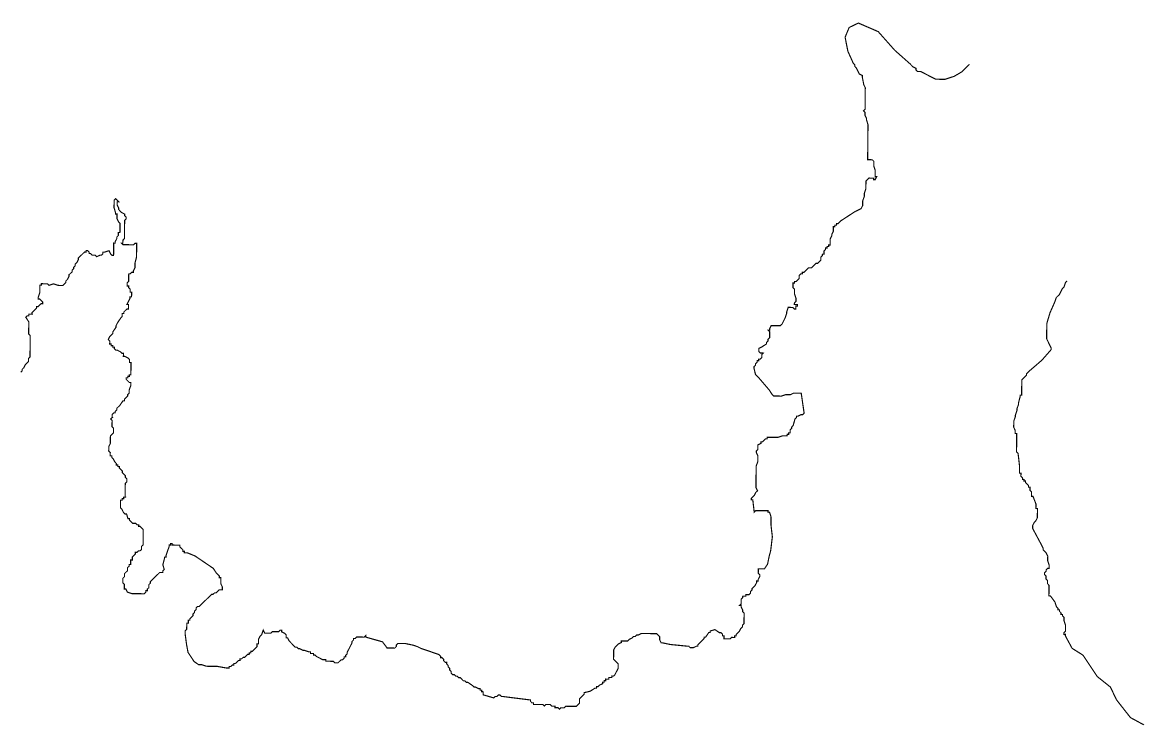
# Model space of a CAD drawing. Header units: metres. Extents: x 290190 to 339802, y 1811045 to 1991312.
# Drawn here: x 298698 to 301636, y 1989478 to 1991312 of the extents above; entities that cross this region are included whole.
import ezdxf

# ---------------------------------------------------------------- set-up
doc = ezdxf.new("R2010")
doc.units = ezdxf.units.M
doc.header["$MEASUREMENT"] = 0
doc.layers.add('HAZARDS LINE', color=1, linetype='Continuous')

msp = doc.modelspace()

# ---------------------------------------------------------------- linework, layer by layer
at = {"layer": 'HAZARDS LINE'}
msp.add_lwpolyline([(298693, 1990395.6, 3.01, 3.01, 0), (298697.1, 1990399.5, 3.01, 3.01, 0), (298697.1, 1990403.5, 3.01, 3.01, 0), (298701.2, 1990407.5, 3.01, 3.01, 0), (298705.3, 1990415.5, 3.01, 3.01, 0), (298713.3, 1990423.4, 3.01, 3.01, 0), (298713.4, 1990431.5, 3.01, 3.01, 0), (298717.5, 1990435.4, 3.01, 3.01, 0), (298718, 1990491.5, 3.01, 3.01, 0), (298714, 1990495.6, 3.01, 3.01, 0), (298714.3, 1990527.7, 3.01, 3.01, 0), (298706.4, 1990539.8, 3.01, 3.01, 0), (298710.4, 1990543.7, 3.01, 3.01, 0), (298714.4, 1990543.7, 3.01, 3.01, 0), (298714.5, 1990547.7, 3.01, 3.01, 0), (298722.5, 1990547.6, 3.01, 3.01, 0), (298722.5, 1990551.6, 3.01, 3.01, 0), (298726.6, 1990555.6, 3.01, 3.01, 0), (298734.7, 1990563.5, 3.01, 3.01, 0), (298734.7, 1990567.6, 3.01, 3.01, 0), (298738.7, 1990567.5, 3.01, 3.01, 0), (298746.8, 1990575.5, 3.01, 3.01, 0), (298750.8, 1990575.4, 3.01, 3.01, 0), (298750.8, 1990579.4, 3.01, 3.01, 0), (298742.9, 1990587.5, 3.01, 3.01, 0), (298738.9, 1990587.6, 3.01, 3.01, 0), (298738.9, 1990591.6, 3.01, 3.01, 0), (298743, 1990603.6, 3.01, 3.01, 0), (298743.2, 1990623.6, 3.01, 3.01, 0), (298747.2, 1990623.6, 3.01, 3.01, 0), (298747.3, 1990627.6, 3.01, 3.01, 0), (298763.3, 1990627.4, 3.01, 3.01, 0), (298767.3, 1990623.4, 3.01, 3.01, 0), (298779.3, 1990627.3, 3.01, 3.01, 0), (298791.3, 1990623.2, 3.01, 3.01, 0), (298803.4, 1990623.1, 3.01, 3.01, 0), (298807.4, 1990627, 3.01, 3.01, 0), (298811.4, 1990631, 3.01, 3.01, 0), (298811.5, 1990635, 3.01, 3.01, 0), (298815.5, 1990639, 3.01, 3.01, 0), (298819.6, 1990647, 3.01, 3.01, 0), (298819.6, 1990651, 3.01, 3.01, 0), (298827.7, 1990658.9, 3.01, 3.01, 0), (298827.8, 1990662.9, 3.01, 3.01, 0), (298831.8, 1990666.9, 3.01, 3.01, 0), (298831.8, 1990670.9, 3.01, 3.01, 0), (298835.9, 1990674.9, 3.01, 3.01, 0), (298835.9, 1990678.9, 3.01, 3.01, 0), (298840, 1990682.8, 3.01, 3.01, 0), (298844.1, 1990690.8, 3.01, 3.01, 0), (298844.1, 1990694.8, 3.01, 3.01, 0), (298848.1, 1990698.8, 3.01, 3.01, 0), (298852.2, 1990702.8, 3.01, 3.01, 0), (298856.2, 1990706.8, 3.01, 3.01, 0), (298860.3, 1990710.7, 3.01, 3.01, 0), (298864.3, 1990710.7, 3.01, 3.01, 0), (298864.3, 1990714.7, 3.01, 3.01, 0), (298868.3, 1990714.7, 3.01, 3.01, 0), (298872.3, 1990710.6, 3.01, 3.01, 0), (298872.3, 1990706.6, 3.01, 3.01, 0), (298876.3, 1990706.6, 3.01, 3.01, 0), (298880.2, 1990702.5, 3.01, 3.01, 0), (298888.3, 1990702.5, 3.01, 3.01, 0), (298892.2, 1990698.4, 3.01, 3.01, 0), (298900.3, 1990702.3, 3.01, 3.01, 0), (298904.3, 1990702.3, 3.01, 3.01, 0), (298908.3, 1990706.3, 3.01, 3.01, 0), (298908.4, 1990710.3, 3.01, 3.01, 0), (298912.4, 1990710.2, 3.01, 3.01, 0), (298924.4, 1990714.1, 3.01, 3.01, 0), (298928.4, 1990706.1, 3.01, 3.01, 0), (298932.3, 1990702, 3.01, 3.01, 0), (298936.3, 1990702, 3.01, 3.01, 0), (298936.6, 1990734.1, 3.01, 3.01, 0), (298940.6, 1990734, 3.01, 3.01, 0), (298940.7, 1990738.1, 3.01, 3.01, 0), (298944.8, 1990746, 3.01, 3.01, 0), (298944.8, 1990750, 3.01, 3.01, 0), (298948.8, 1990754, 3.01, 3.01, 0), (298948.9, 1990762, 3.01, 3.01, 0), (298952.9, 1990762, 3.01, 3.01, 0), (298953.1, 1990786, 3.01, 3.01, 0), (298949.2, 1990790.1, 3.01, 3.01, 0), (298945.2, 1990798.1, 3.01, 3.01, 0), (298945.4, 1990810.2, 3.01, 3.01, 0), (298941.3, 1990810.2, 3.01, 3.01, 0), (298941.4, 1990814.2, 3.01, 3.01, 0), (298937.5, 1990826.3, 3.01, 3.01, 0), (298937.7, 1990846.3, 3.01, 3.01, 0), (298941.7, 1990850.3, 3.01, 3.01, 0), (298949.7, 1990842.2, 3.01, 3.01, 0), (298945.6, 1990842.2, 3.01, 3.01, 0), (298945.6, 1990834.2, 3.01, 3.01, 0), (298949.5, 1990826.2, 3.01, 3.01, 0), (298949.5, 1990822.2, 3.01, 3.01, 0), (298953.4, 1990818.1, 3.01, 3.01, 0), (298957.4, 1990814.1, 3.01, 3.01, 0), (298965.4, 1990810, 3.01, 3.01, 0), (298965.4, 1990806, 3.01, 3.01, 0), (298969.3, 1990801.9, 3.01, 3.01, 0), (298969.3, 1990797.9, 3.01, 3.01, 0), (298965.2, 1990794, 3.01, 3.01, 0), (298964.8, 1990745.8, 3.01, 3.01, 0), (298960.8, 1990741.9, 3.01, 3.01, 0), (298960.7, 1990733.9, 3.01, 3.01, 0), (298956.7, 1990733.9, 3.01, 3.01, 0), (298960.6, 1990729.9, 3.01, 3.01, 0), (298988.7, 1990729.6, 3.01, 3.01, 0), (298992.7, 1990733.6, 3.01, 3.01, 0), (298996.8, 1990733.5, 3.01, 3.01, 0), (298996.4, 1990697.5, 3.01, 3.01, 0), (298992.3, 1990681.5, 3.01, 3.01, 0), (298992.2, 1990669.4, 3.01, 3.01, 0), (298988.1, 1990661.4, 3.01, 3.01, 0), (298988, 1990657.4, 3.01, 3.01, 0), (298984, 1990657.5, 3.01, 3.01, 0), (298980, 1990653.5, 3.01, 3.01, 0), (298976, 1990653.5, 3.01, 3.01, 0), (298975.8, 1990633.5, 3.01, 3.01, 0), (298971.8, 1990629.5, 3.01, 3.01, 0), (298971.7, 1990621.5, 3.01, 3.01, 0), (298975.7, 1990621.5, 3.01, 3.01, 0), (298975.7, 1990617.5, 3.01, 3.01, 0), (298979.6, 1990613.4, 3.01, 3.01, 0), (298979.6, 1990605.4, 3.01, 3.01, 0), (298983.6, 1990605.4, 3.01, 3.01, 0), (298983.4, 1990593.3, 3.01, 3.01, 0), (298979.4, 1990593.4, 3.01, 3.01, 0), (298979.4, 1990589.4, 3.01, 3.01, 0), (298971.2, 1990573.4, 3.01, 3.01, 0), (298975.2, 1990573.4, 3.01, 3.01, 0), (298975.1, 1990561.3, 3.01, 3.01, 0), (298971.1, 1990561.4, 3.01, 3.01, 0), (298963, 1990553.4, 3.01, 3.01, 0), (298963, 1990549.4, 3.01, 3.01, 0), (298959, 1990549.5, 3.01, 3.01, 0), (298958.9, 1990541.5, 3.01, 3.01, 0), (298954.9, 1990537.5, 3.01, 3.01, 0), (298946.8, 1990525.5, 3.01, 3.01, 0), (298942.7, 1990517.5, 3.01, 3.01, 0), (298942.6, 1990513.5, 3.01, 3.01, 0), (298934.5, 1990501.6, 3.01, 3.01, 0), (298934.5, 1990497.6, 3.01, 3.01, 0), (298930.4, 1990493.6, 3.01, 3.01, 0), (298926.4, 1990489.6, 3.01, 3.01, 0), (298922.3, 1990481.7, 3.01, 3.01, 0), (298926.3, 1990477.6, 3.01, 3.01, 0), (298926.2, 1990469.6, 3.01, 3.01, 0), (298930.2, 1990469.6, 3.01, 3.01, 0), (298930.2, 1990465.5, 3.01, 3.01, 0), (298934.2, 1990465.5, 3.01, 3.01, 0), (298934.1, 1990461.5, 3.01, 3.01, 0), (298938.2, 1990461.5, 3.01, 3.01, 0), (298938.1, 1990457.5, 3.01, 3.01, 0), (298942.1, 1990453.4, 3.01, 3.01, 0), (298946.1, 1990453.4, 3.01, 3.01, 0), (298954.1, 1990449.3, 3.01, 3.01, 0), (298958, 1990445.2, 3.01, 3.01, 0), (298962.1, 1990445.2, 3.01, 3.01, 0), (298962, 1990437.2, 3.01, 3.01, 0), (298966, 1990437.2, 3.01, 3.01, 0), (298974, 1990433.1, 3.01, 3.01, 0), (298977.9, 1990429, 3.01, 3.01, 0), (298977.9, 1990421, 3.01, 3.01, 0), (298981.9, 1990421, 3.01, 3.01, 0), (298981.6, 1990388.9, 3.01, 3.01, 0), (298977.6, 1990388.9, 3.01, 3.01, 0), (298977.5, 1990384.9, 3.01, 3.01, 0), (298973.5, 1990385, 3.01, 3.01, 0), (298973.5, 1990381, 3.01, 3.01, 0), (298969.5, 1990381, 3.01, 3.01, 0), (298969.4, 1990377, 3.01, 3.01, 0), (298973.4, 1990372.9, 3.01, 3.01, 0), (298977.4, 1990368.9, 3.01, 3.01, 0), (298981.4, 1990368.9, 3.01, 3.01, 0), (298981.3, 1990360.8, 3.01, 3.01, 0), (298977.2, 1990348.9, 3.01, 3.01, 0), (298977.1, 1990340.8, 3.01, 3.01, 0), (298973.1, 1990336.9, 3.01, 3.01, 0), (298973, 1990332.9, 3.01, 3.01, 0), (298969, 1990328.9, 3.01, 3.01, 0), (298965, 1990324.9, 3.01, 3.01, 0), (298964.9, 1990320.9, 3.01, 3.01, 0), (298960.9, 1990320.9, 3.01, 3.01, 0), (298952.8, 1990309, 3.01, 3.01, 0), (298944.7, 1990301.1, 3.01, 3.01, 0), (298944.7, 1990297, 3.01, 3.01, 0), (298940.6, 1990293.1, 3.01, 3.01, 0), (298940.6, 1990289.1, 3.01, 3.01, 0), (298936.6, 1990289.1, 3.01, 3.01, 0), (298932.5, 1990285.1, 3.01, 3.01, 0), (298932.5, 1990277.1, 3.01, 3.01, 0), (298928.4, 1990273.1, 3.01, 3.01, 0), (298932.4, 1990269.1, 3.01, 3.01, 0), (298932.2, 1990253.1, 3.01, 3.01, 0), (298936.2, 1990249, 3.01, 3.01, 0), (298936.1, 1990237, 3.01, 3.01, 0), (298932.1, 1990233, 3.01, 3.01, 0), (298928, 1990229, 3.01, 3.01, 0), (298927.8, 1990209, 3.01, 3.01, 0), (298923.7, 1990201, 3.01, 3.01, 0), (298923.6, 1990189, 3.01, 3.01, 0), (298927.6, 1990185, 3.01, 3.01, 0), (298927.5, 1990176.9, 3.01, 3.01, 0), (298931.5, 1990176.9, 3.01, 3.01, 0), (298931.5, 1990172.9, 3.01, 3.01, 0), (298935.5, 1990168.8, 3.01, 3.01, 0), (298939.4, 1990160.8, 3.01, 3.01, 0), (298943.4, 1990156.7, 3.01, 3.01, 0), (298943.3, 1990152.7, 3.01, 3.01, 0), (298947.3, 1990152.7, 3.01, 3.01, 0), (298947.3, 1990148.7, 3.01, 3.01, 0), (298951.3, 1990148.7, 3.01, 3.01, 0), (298951.3, 1990144.6, 3.01, 3.01, 0), (298955.3, 1990140.6, 3.01, 3.01, 0), (298959.2, 1990136.6, 3.01, 3.01, 0), (298959.2, 1990132.5, 3.01, 3.01, 0), (298963.2, 1990128.5, 3.01, 3.01, 0), (298967.1, 1990124.5, 3.01, 3.01, 0), (298967.1, 1990120.4, 3.01, 3.01, 0), (298971.1, 1990116.4, 3.01, 3.01, 0), (298971, 1990108.4, 3.01, 3.01, 0), (298966.9, 1990104.4, 3.01, 3.01, 0), (298966.6, 1990068.3, 3.01, 3.01, 0), (298962.6, 1990068.4, 3.01, 3.01, 0), (298962.6, 1990064.4, 3.01, 3.01, 0), (298958.6, 1990064.4, 3.01, 3.01, 0), (298958.5, 1990060.4, 3.01, 3.01, 0), (298954.5, 1990060.4, 3.01, 3.01, 0), (298954.3, 1990040.4, 3.01, 3.01, 0), (298958.3, 1990036.3, 3.01, 3.01, 0), (298962.2, 1990028.3, 3.01, 3.01, 0), (298966.2, 1990024.2, 3.01, 3.01, 0), (298970.2, 1990024.2, 3.01, 3.01, 0), (298974.1, 1990012.1, 3.01, 3.01, 0), (298978.1, 1990012.1, 3.01, 3.01, 0), (298978.1, 1990008.1, 3.01, 3.01, 0), (298982.1, 1990004.1, 3.01, 3.01, 0), (298986, 1990000, 3.01, 3.01, 0), (298994, 1989999.9, 3.01, 3.01, 0), (298998, 1989995.9, 3.01, 3.01, 0), (299002, 1989995.9, 3.01, 3.01, 0), (299002, 1989991.8, 3.01, 3.01, 0), (299006, 1989991.8, 3.01, 3.01, 0), (299013.9, 1989983.7, 3.01, 3.01, 0), (299013.6, 1989943.6, 3.01, 3.01, 0), (299009.5, 1989939.7, 3.01, 3.01, 0), (299009.5, 1989931.6, 3.01, 3.01, 0), (299005.4, 1989927.7, 3.01, 3.01, 0), (299001.4, 1989927.7, 3.01, 3.01, 0), (298997.4, 1989923.7, 3.01, 3.01, 0), (298993.4, 1989923.8, 3.01, 3.01, 0), (298993.3, 1989919.8, 3.01, 3.01, 0), (298989.3, 1989915.8, 3.01, 3.01, 0), (298985.2, 1989911.8, 3.01, 3.01, 0), (298985.2, 1989903.8, 3.01, 3.01, 0), (298981.1, 1989903.8, 3.01, 3.01, 0), (298981, 1989891.8, 3.01, 3.01, 0), (298977, 1989891.9, 3.01, 3.01, 0), (298977, 1989887.8, 3.01, 3.01, 0), (298972.9, 1989883.9, 3.01, 3.01, 0), (298972.9, 1989875.9, 3.01, 3.01, 0), (298968.8, 1989871.9, 3.01, 3.01, 0), (298964.8, 1989867.9, 3.01, 3.01, 0), (298964.7, 1989859.9, 3.01, 3.01, 0), (298960.7, 1989855.9, 3.01, 3.01, 0), (298960.6, 1989843.9, 3.01, 3.01, 0), (298964.5, 1989839.9, 3.01, 3.01, 0), (298964.4, 1989827.8, 3.01, 3.01, 0), (298968.4, 1989827.8, 3.01, 3.01, 0), (298972.4, 1989819.7, 3.01, 3.01, 0), (298984.3, 1989815.6, 3.01, 3.01, 0), (299016.4, 1989815.3, 3.01, 3.01, 0), (299020.5, 1989819.3, 3.01, 3.01, 0), (299020.5, 1989823.3, 3.01, 3.01, 0), (299024.5, 1989823.3, 3.01, 3.01, 0), (299024.5, 1989827.3, 3.01, 3.01, 0), (299028.6, 1989831.2, 3.01, 3.01, 0), (299028.7, 1989839.3, 3.01, 3.01, 0), (299032.7, 1989843.2, 3.01, 3.01, 0), (299032.7, 1989847.2, 3.01, 3.01, 0), (299053, 1989867.1, 3.01, 3.01, 0), (299057, 1989871.1, 3.01, 3.01, 0), (299065, 1989871, 3.01, 3.01, 0), (299065.1, 1989875, 3.01, 3.01, 0), (299069.1, 1989879, 3.01, 3.01, 0), (299065.2, 1989891, 3.01, 3.01, 0), (299069.4, 1989907, 3.01, 3.01, 0), (299069.4, 1989911.1, 3.01, 3.01, 0), (299073.4, 1989911, 3.01, 3.01, 0), (299073.4, 1989915, 3.01, 3.01, 0), (299081.7, 1989939, 3.01, 3.01, 0), (299081.7, 1989943, 3.01, 3.01, 0), (299085.7, 1989943, 3.01, 3.01, 0), (299085.8, 1989947, 3.01, 3.01, 0), (299089.8, 1989946.9, 3.01, 3.01, 0), (299089.7, 1989942.9, 3.01, 3.01, 0), (299109.8, 1989942.8, 3.01, 3.01, 0), (299109.7, 1989938.7, 3.01, 3.01, 0), (299113.7, 1989934.7, 3.01, 3.01, 0), (299117.7, 1989930.7, 3.01, 3.01, 0), (299117.6, 1989926.6, 3.01, 3.01, 0), (299121.6, 1989926.6, 3.01, 3.01, 0), (299121.6, 1989922.6, 3.01, 3.01, 0), (299129.6, 1989922.5, 3.01, 3.01, 0), (299149.6, 1989914.3, 3.01, 3.01, 0), (299197.4, 1989881.8, 3.01, 3.01, 0), (299205.3, 1989869.7, 3.01, 3.01, 0), (299213.2, 1989861.6, 3.01, 3.01, 0), (299213.2, 1989857.6, 3.01, 3.01, 0), (299217.2, 1989857.6, 3.01, 3.01, 0), (299217.1, 1989841.5, 3.01, 3.01, 0), (299221, 1989833.5, 3.01, 3.01, 0), (299220.9, 1989825.5, 3.01, 3.01, 0), (299212.9, 1989825.6, 3.01, 3.01, 0), (299204.8, 1989817.6, 3.01, 3.01, 0), (299200.8, 1989817.6, 3.01, 3.01, 0), (299196.8, 1989813.7, 3.01, 3.01, 0), (299192.8, 1989813.7, 3.01, 3.01, 0), (299176.6, 1989797.8, 3.01, 3.01, 0), (299172.5, 1989793.9, 3.01, 3.01, 0), (299164.4, 1989785.9, 3.01, 3.01, 0), (299160.4, 1989781.9, 3.01, 3.01, 0), (299156.4, 1989782, 3.01, 3.01, 0), (299152.3, 1989778, 3.01, 3.01, 0), (299152.3, 1989774, 3.01, 3.01, 0), (299148.3, 1989770, 3.01, 3.01, 0), (299148.2, 1989766, 3.01, 3.01, 0), (299144.2, 1989762, 3.01, 3.01, 0), (299144.1, 1989758, 3.01, 3.01, 0), (299140.1, 1989754.1, 3.01, 3.01, 0), (299136.1, 1989750.1, 3.01, 3.01, 0), (299136, 1989746.1, 3.01, 3.01, 0), (299132, 1989746.1, 3.01, 3.01, 0), (299131.9, 1989738.1, 3.01, 3.01, 0), (299127.9, 1989738.1, 3.01, 3.01, 0), (299127.8, 1989722.1, 3.01, 3.01, 0), (299123.7, 1989718.1, 3.01, 3.01, 0), (299123.7, 1989710.1, 3.01, 3.01, 0), (299127.4, 1989682, 3.01, 3.01, 0), (299131.2, 1989661.9, 3.01, 3.01, 0), (299147.1, 1989637.7, 3.01, 3.01, 0), (299159, 1989629.6, 3.01, 3.01, 0), (299167, 1989629.5, 3.01, 3.01, 0), (299179, 1989625.4, 3.01, 3.01, 0), (299207.1, 1989625.2, 3.01, 3.01, 0), (299231.1, 1989620.9, 3.01, 3.01, 0), (299239.1, 1989620.9, 3.01, 3.01, 0), (299239.1, 1989624.9, 3.01, 3.01, 0), (299243.1, 1989624.8, 3.01, 3.01, 0), (299247.2, 1989628.8, 3.01, 3.01, 0), (299251.2, 1989628.8, 3.01, 3.01, 0), (299251.2, 1989632.8, 3.01, 3.01, 0), (299255.2, 1989632.7, 3.01, 3.01, 0), (299259.3, 1989636.7, 3.01, 3.01, 0), (299263.3, 1989640.7, 3.01, 3.01, 0), (299267.3, 1989640.6, 3.01, 3.01, 0), (299267.4, 1989644.7, 3.01, 3.01, 0), (299271.4, 1989644.6, 3.01, 3.01, 0), (299275.4, 1989648.6, 3.01, 3.01, 0), (299279.4, 1989648.6, 3.01, 3.01, 0), (299283.5, 1989652.5, 3.01, 3.01, 0), (299287.5, 1989656.5, 3.01, 3.01, 0), (299291.5, 1989656.5, 3.01, 3.01, 0), (299291.6, 1989660.5, 3.01, 3.01, 0), (299295.6, 1989660.4, 3.01, 3.01, 0), (299295.6, 1989664.4, 3.01, 3.01, 0), (299299.6, 1989664.4, 3.01, 3.01, 0), (299303.7, 1989668.4, 3.01, 3.01, 0), (299311.7, 1989676.3, 3.01, 3.01, 0), (299311.8, 1989684.3, 3.01, 3.01, 0), (299315.8, 1989684.3, 3.01, 3.01, 0), (299315.9, 1989696.3, 3.01, 3.01, 0), (299320, 1989704.3, 3.01, 3.01, 0), (299324.1, 1989708.3, 3.01, 3.01, 0), (299328.2, 1989720.3, 3.01, 3.01, 0), (299332.1, 1989712.2, 3.01, 3.01, 0), (299348.1, 1989712.1, 3.01, 3.01, 0), (299352.2, 1989716, 3.01, 3.01, 0), (299368.2, 1989715.9, 3.01, 3.01, 0), (299372.3, 1989719.9, 3.01, 3.01, 0), (299376.3, 1989719.8, 3.01, 3.01, 0), (299376.2, 1989715.8, 3.01, 3.01, 0), (299384.2, 1989711.7, 3.01, 3.01, 0), (299388.2, 1989707.7, 3.01, 3.01, 0), (299388.1, 1989699.7, 3.01, 3.01, 0), (299392.1, 1989699.6, 3.01, 3.01, 0), (299396.1, 1989691.6, 3.01, 3.01, 0), (299404, 1989683.5, 3.01, 3.01, 0), (299408, 1989679.4, 3.01, 3.01, 0), (299411.9, 1989675.4, 3.01, 3.01, 0), (299415.9, 1989675.4, 3.01, 3.01, 0), (299419.9, 1989671.3, 3.01, 3.01, 0), (299423.9, 1989671.3, 3.01, 3.01, 0), (299431.9, 1989667.2, 3.01, 3.01, 0), (299435.9, 1989667.2, 3.01, 3.01, 0), (299447.9, 1989663, 3.01, 3.01, 0), (299451.9, 1989663, 3.01, 3.01, 0), (299451.9, 1989659, 3.01, 3.01, 0), (299459.9, 1989658.9, 3.01, 3.01, 0), (299459.8, 1989654.9, 3.01, 3.01, 0), (299463.9, 1989654.9, 3.01, 3.01, 0), (299467.8, 1989650.8, 3.01, 3.01, 0), (299475.8, 1989646.8, 3.01, 3.01, 0), (299483.8, 1989642.7, 3.01, 3.01, 0), (299491.8, 1989642.6, 3.01, 3.01, 0), (299491.8, 1989638.6, 3.01, 3.01, 0), (299511.8, 1989638.4, 3.01, 3.01, 0), (299515.8, 1989634.4, 3.01, 3.01, 0), (299523.8, 1989634.3, 3.01, 3.01, 0), (299527.8, 1989638.3, 3.01, 3.01, 0), (299531.9, 1989642.2, 3.01, 3.01, 0), (299535.9, 1989642.2, 3.01, 3.01, 0), (299539.9, 1989646.2, 3.01, 3.01, 0), (299540, 1989650.2, 3.01, 3.01, 0), (299544, 1989650.1, 3.01, 3.01, 0), (299544, 1989654.1, 3.01, 3.01, 0), (299548.1, 1989658.1, 3.01, 3.01, 0), (299548.1, 1989662.1, 3.01, 3.01, 0), (299560.3, 1989686.1, 3.01, 3.01, 0), (299560.4, 1989690.1, 3.01, 3.01, 0), (299564.4, 1989694.1, 3.01, 3.01, 0), (299564.5, 1989698.1, 3.01, 3.01, 0), (299568.5, 1989698, 3.01, 3.01, 0), (299572.5, 1989702, 3.01, 3.01, 0), (299592.5, 1989701.8, 3.01, 3.01, 0), (299596.6, 1989705.8, 3.01, 3.01, 0), (299596.6, 1989701.8, 3.01, 3.01, 0), (299640.5, 1989689.3, 3.01, 3.01, 0), (299652.4, 1989673.2, 3.01, 3.01, 0), (299672.4, 1989673, 3.01, 3.01, 0), (299676.5, 1989677, 3.01, 3.01, 0), (299676.5, 1989681, 3.01, 3.01, 0), (299680.6, 1989685, 3.01, 3.01, 0), (299700.6, 1989684.8, 3.01, 3.01, 0), (299720.6, 1989680.6, 3.01, 3.01, 0), (299732.6, 1989676.5, 3.01, 3.01, 0), (299740.6, 1989672.4, 3.01, 3.01, 0), (299788.5, 1989655.9, 3.01, 3.01, 0), (299792.5, 1989651.9, 3.01, 3.01, 0), (299792.5, 1989647.9, 3.01, 3.01, 0), (299796.5, 1989647.8, 3.01, 3.01, 0), (299800.4, 1989643.8, 3.01, 3.01, 0), (299800.4, 1989639.8, 3.01, 3.01, 0), (299804.4, 1989635.7, 3.01, 3.01, 0), (299808.4, 1989635.7, 3.01, 3.01, 0), (299808.4, 1989631.7, 3.01, 3.01, 0), (299812.3, 1989627.6, 3.01, 3.01, 0), (299812.3, 1989623.6, 3.01, 3.01, 0), (299816.3, 1989619.6, 3.01, 3.01, 0), (299816.2, 1989615.6, 3.01, 3.01, 0), (299820.2, 1989611.5, 3.01, 3.01, 0), (299820.2, 1989607.5, 3.01, 3.01, 0), (299824.1, 1989603.5, 3.01, 3.01, 0), (299828.1, 1989603.4, 3.01, 3.01, 0), (299832.1, 1989599.4, 3.01, 3.01, 0), (299836.1, 1989599.4, 3.01, 3.01, 0), (299840.1, 1989595.3, 3.01, 3.01, 0), (299844.1, 1989595.3, 3.01, 3.01, 0), (299848.1, 1989591.2, 3.01, 3.01, 0), (299852, 1989587.2, 3.01, 3.01, 0), (299856, 1989587.1, 3.01, 3.01, 0), (299860, 1989583.1, 3.01, 3.01, 0), (299864, 1989583.1, 3.01, 3.01, 0), (299876, 1989574.9, 3.01, 3.01, 0), (299879.9, 1989570.9, 3.01, 3.01, 0), (299883.9, 1989570.9, 3.01, 3.01, 0), (299891.9, 1989566.8, 3.01, 3.01, 0), (299895.9, 1989566.7, 3.01, 3.01, 0), (299895.9, 1989562.7, 3.01, 3.01, 0), (299899.9, 1989562.7, 3.01, 3.01, 0), (299899.9, 1989558.7, 3.01, 3.01, 0), (299903.9, 1989558.6, 3.01, 3.01, 0), (299903.8, 1989550.6, 3.01, 3.01, 0), (299931.8, 1989542.4, 3.01, 3.01, 0), (299935.8, 1989546.3, 3.01, 3.01, 0), (299939.8, 1989546.3, 3.01, 3.01, 0), (299943.9, 1989550.3, 3.01, 3.01, 0), (299947.9, 1989550.2, 3.01, 3.01, 0), (299951.9, 1989546.2, 3.01, 3.01, 0), (299955.9, 1989546.1, 3.01, 3.01, 0), (300023.9, 1989537.5, 3.01, 3.01, 0), (300027.9, 1989537.5, 3.01, 3.01, 0), (300027.9, 1989533.5, 3.01, 3.01, 0), (300031.9, 1989529.4, 3.01, 3.01, 0), (300035.9, 1989529.4, 3.01, 3.01, 0), (300035.8, 1989525.4, 3.01, 3.01, 0), (300059.9, 1989525.2, 3.01, 3.01, 0), (300063.9, 1989521.1, 3.01, 3.01, 0), (300067.9, 1989525.1, 3.01, 3.01, 0), (300079.9, 1989525, 3.01, 3.01, 0), (300083.9, 1989520.9, 3.01, 3.01, 0), (300091.9, 1989520.8, 3.01, 3.01, 0), (300091.9, 1989516.8, 3.01, 3.01, 0), (300099.9, 1989516.8, 3.01, 3.01, 0), (300103.9, 1989512.7, 3.01, 3.01, 0), (300107.9, 1989516.7, 3.01, 3.01, 0), (300115.9, 1989516.6, 3.01, 3.01, 0), (300120, 1989520.6, 3.01, 3.01, 0), (300148, 1989520.3, 3.01, 3.01, 0), (300152.1, 1989524.3, 3.01, 3.01, 0), (300156.1, 1989528.3, 3.01, 3.01, 0), (300156.2, 1989540.3, 3.01, 3.01, 0), (300160.3, 1989544.3, 3.01, 3.01, 0), (300168.4, 1989552.2, 3.01, 3.01, 0), (300168.4, 1989556.2, 3.01, 3.01, 0), (300184.5, 1989560.1, 3.01, 3.01, 0), (300196.6, 1989568, 3.01, 3.01, 0), (300200.6, 1989568, 3.01, 3.01, 0), (300200.6, 1989572, 3.01, 3.01, 0), (300204.6, 1989571.9, 3.01, 3.01, 0), (300208.7, 1989575.9, 3.01, 3.01, 0), (300216.7, 1989579.8, 3.01, 3.01, 0), (300216.7, 1989583.8, 3.01, 3.01, 0), (300220.8, 1989583.8, 3.01, 3.01, 0), (300220.8, 1989587.8, 3.01, 3.01, 0), (300224.8, 1989587.8, 3.01, 3.01, 0), (300224.8, 1989591.8, 3.01, 3.01, 0), (300232.9, 1989591.7, 3.01, 3.01, 0), (300232.9, 1989595.7, 3.01, 3.01, 0), (300240.9, 1989595.7, 3.01, 3.01, 0), (300240.9, 1989599.7, 3.01, 3.01, 0), (300245, 1989599.6, 3.01, 3.01, 0), (300249, 1989603.6, 3.01, 3.01, 0), (300257.2, 1989619.6, 3.01, 3.01, 0), (300257.3, 1989631.6, 3.01, 3.01, 0), (300253.3, 1989635.6, 3.01, 3.01, 0), (300249.3, 1989639.7, 3.01, 3.01, 0), (300245.4, 1989643.7, 3.01, 3.01, 0), (300245.6, 1989667.8, 3.01, 3.01, 0), (300249.7, 1989675.7, 3.01, 3.01, 0), (300253.7, 1989679.7, 3.01, 3.01, 0), (300257.7, 1989683.7, 3.01, 3.01, 0), (300265.8, 1989687.6, 3.01, 3.01, 0), (300265.8, 1989691.6, 3.01, 3.01, 0), (300281.9, 1989691.5, 3.01, 3.01, 0), (300285.9, 1989695.5, 3.01, 3.01, 0), (300294, 1989699.4, 3.01, 3.01, 0), (300298, 1989703.4, 3.01, 3.01, 0), (300302, 1989703.3, 3.01, 3.01, 0), (300306.1, 1989707.3, 3.01, 3.01, 0), (300310.1, 1989707.3, 3.01, 3.01, 0), (300318.1, 1989711.2, 3.01, 3.01, 0), (300358.2, 1989710.8, 3.01, 3.01, 0), (300362.2, 1989706.8, 3.01, 3.01, 0), (300366.1, 1989702.7, 3.01, 3.01, 0), (300366.1, 1989694.7, 3.01, 3.01, 0), (300370, 1989686.7, 3.01, 3.01, 0), (300374, 1989686.6, 3.01, 3.01, 0), (300394, 1989682.4, 3.01, 3.01, 0), (300438.1, 1989678, 3.01, 3.01, 0), (300442.1, 1989678, 3.01, 3.01, 0), (300446, 1989674, 3.01, 3.01, 0), (300454.1, 1989673.9, 3.01, 3.01, 0), (300462.1, 1989677.8, 3.01, 3.01, 0), (300466.1, 1989677.8, 3.01, 3.01, 0), (300466.2, 1989681.8, 3.01, 3.01, 0), (300482.3, 1989697.7, 3.01, 3.01, 0), (300482.4, 1989701.7, 3.01, 3.01, 0), (300486.4, 1989701.6, 3.01, 3.01, 0), (300494.5, 1989713.6, 3.01, 3.01, 0), (300498.5, 1989713.6, 3.01, 3.01, 0), (300498.5, 1989717.6, 3.01, 3.01, 0), (300510.6, 1989721.5, 3.01, 3.01, 0), (300522.6, 1989713.3, 3.01, 3.01, 0), (300526.6, 1989713.3, 3.01, 3.01, 0), (300530.5, 1989709.3, 3.01, 3.01, 0), (300530.5, 1989705.2, 3.01, 3.01, 0), (300534.5, 1989705.2, 3.01, 3.01, 0), (300534.4, 1989697.2, 3.01, 3.01, 0), (300550.5, 1989697, 3.01, 3.01, 0), (300554.5, 1989701, 3.01, 3.01, 0), (300562.5, 1989700.9, 3.01, 3.01, 0), (300562.6, 1989705, 3.01, 3.01, 0), (300566.6, 1989704.9, 3.01, 3.01, 0), (300566.6, 1989708.9, 3.01, 3.01, 0), (300570.7, 1989712.9, 3.01, 3.01, 0), (300574.7, 1989716.9, 3.01, 3.01, 0), (300578.8, 1989724.9, 3.01, 3.01, 0), (300582.8, 1989728.8, 3.01, 3.01, 0), (300582.9, 1989732.8, 3.01, 3.01, 0), (300586.9, 1989736.8, 3.01, 3.01, 0), (300587.2, 1989764.9, 3.01, 3.01, 0), (300583.2, 1989768.9, 3.01, 3.01, 0), (300583.2, 1989772.9, 3.01, 3.01, 0), (300579.3, 1989781, 3.01, 3.01, 0), (300579.3, 1989785, 3.01, 3.01, 0), (300575.3, 1989785, 3.01, 3.01, 0), (300579.4, 1989789, 3.01, 3.01, 0), (300579.5, 1989801, 3.01, 3.01, 0), (300583.5, 1989805, 3.01, 3.01, 0), (300583.6, 1989809, 3.01, 3.01, 0), (300591.6, 1989808.9, 3.01, 3.01, 0), (300591.6, 1989812.9, 3.01, 3.01, 0), (300599.6, 1989812.9, 3.01, 3.01, 0), (300603.7, 1989816.8, 3.01, 3.01, 0), (300603.7, 1989820.8, 3.01, 3.01, 0), (300607.8, 1989824.8, 3.01, 3.01, 0), (300607.8, 1989828.8, 3.01, 3.01, 0), (300615.9, 1989836.8, 3.01, 3.01, 0), (300620, 1989844.7, 3.01, 3.01, 0), (300620, 1989848.7, 3.01, 3.01, 0), (300624, 1989848.7, 3.01, 3.01, 0), (300624, 1989852.7, 3.01, 3.01, 0), (300628.1, 1989860.7, 3.01, 3.01, 0), (300628.2, 1989864.7, 3.01, 3.01, 0), (300624.2, 1989868.8, 3.01, 3.01, 0), (300624.3, 1989880.8, 3.01, 3.01, 0), (300640.3, 1989880.6, 3.01, 3.01, 0), (300648.5, 1989892.6, 3.01, 3.01, 0), (300652.6, 1989912.6, 3.01, 3.01, 0), (300656.8, 1989928.6, 3.01, 3.01, 0), (300661.1, 1989964.6, 3.01, 3.01, 0), (300657.4, 1989996.7, 3.01, 3.01, 0), (300657.6, 1990016.8, 3.01, 3.01, 0), (300653.7, 1990028.8, 3.01, 3.01, 0), (300649.7, 1990028.9, 3.01, 3.01, 0), (300649.7, 1990032.9, 3.01, 3.01, 0), (300617.7, 1990033.2, 3.01, 3.01, 0), (300613.6, 1990029.2, 3.01, 3.01, 0), (300609.9, 1990061.3, 3.01, 3.01, 0), (300605.9, 1990061.3, 3.01, 3.01, 0), (300605.9, 1990065.4, 3.01, 3.01, 0), (300610, 1990069.3, 3.01, 3.01, 0), (300614, 1990073.3, 3.01, 3.01, 0), (300618.1, 1990081.3, 3.01, 3.01, 0), (300622.2, 1990085.2, 3.01, 3.01, 0), (300618.2, 1990093.3, 3.01, 3.01, 0), (300618.7, 1990149.4, 3.01, 3.01, 0), (300622.9, 1990161.4, 3.01, 3.01, 0), (300623, 1990177.4, 3.01, 3.01, 0), (300619.1, 1990185.5, 3.01, 3.01, 0), (300619.1, 1990189.5, 3.01, 3.01, 0), (300623.2, 1990193.5, 3.01, 3.01, 0), (300623.3, 1990205.5, 3.01, 3.01, 0), (300631.3, 1990209.4, 3.01, 3.01, 0), (300631.4, 1990213.4, 3.01, 3.01, 0), (300635.4, 1990213.4, 3.01, 3.01, 0), (300639.4, 1990217.4, 3.01, 3.01, 0), (300643.4, 1990221.4, 3.01, 3.01, 0), (300647.5, 1990221.3, 3.01, 3.01, 0), (300647.5, 1990225.3, 3.01, 3.01, 0), (300675.5, 1990225.1, 3.01, 3.01, 0), (300687.6, 1990229, 3.01, 3.01, 0), (300699.6, 1990228.9, 3.01, 3.01, 0), (300699.7, 1990232.9, 3.01, 3.01, 0), (300703.7, 1990232.8, 3.01, 3.01, 0), (300703.7, 1990236.8, 3.01, 3.01, 0), (300707.7, 1990236.8, 3.01, 3.01, 0), (300707.8, 1990244.8, 3.01, 3.01, 0), (300711.8, 1990248.8, 3.01, 3.01, 0), (300711.9, 1990252.8, 3.01, 3.01, 0), (300715.9, 1990256.8, 3.01, 3.01, 0), (300720.1, 1990272.8, 3.01, 3.01, 0), (300724.1, 1990276.7, 3.01, 3.01, 0), (300724.2, 1990280.7, 3.01, 3.01, 0), (300728.2, 1990280.7, 3.01, 3.01, 0), (300736.2, 1990284.6, 3.01, 3.01, 0), (300740.2, 1990284.6, 3.01, 3.01, 0), (300744.3, 1990288.6, 3.01, 3.01, 0), (300736.7, 1990340.8, 3.01, 3.01, 0), (300716.7, 1990340.9, 3.01, 3.01, 0), (300708.6, 1990337, 3.01, 3.01, 0), (300696.6, 1990337.1, 3.01, 3.01, 0), (300684.6, 1990333.2, 3.01, 3.01, 0), (300664.5, 1990333.4, 3.01, 3.01, 0), (300660.5, 1990337.5, 3.01, 3.01, 0), (300652.6, 1990349.6, 3.01, 3.01, 0), (300624.9, 1990381.9, 3.01, 3.01, 0), (300620.9, 1990385.9, 3.01, 3.01, 0), (300616.9, 1990390, 3.01, 3.01, 0), (300613.1, 1990406, 3.01, 3.01, 0), (300613.1, 1990410, 3.01, 3.01, 0), (300617.2, 1990414, 3.01, 3.01, 0), (300617.2, 1990418, 3.01, 3.01, 0), (300621.2, 1990422, 3.01, 3.01, 0), (300621.3, 1990426, 3.01, 3.01, 0), (300625.3, 1990426, 3.01, 3.01, 0), (300625.3, 1990430, 3.01, 3.01, 0), (300629.3, 1990429.9, 3.01, 3.01, 0), (300633.4, 1990433.9, 3.01, 3.01, 0), (300633.4, 1990441.9, 3.01, 3.01, 0), (300637.5, 1990445.9, 3.01, 3.01, 0), (300629.5, 1990446, 3.01, 3.01, 0), (300625.5, 1990450, 3.01, 3.01, 0), (300625.6, 1990458, 3.01, 3.01, 0), (300633.6, 1990462, 3.01, 3.01, 0), (300645.7, 1990469.9, 3.01, 3.01, 0), (300645.8, 1990473.9, 3.01, 3.01, 0), (300649.8, 1990477.9, 3.01, 3.01, 0), (300649.8, 1990481.9, 3.01, 3.01, 0), (300653.9, 1990485.8, 3.01, 3.01, 0), (300654, 1990501.9, 3.01, 3.01, 0), (300650.1, 1990505.9, 3.01, 3.01, 0), (300654.1, 1990505.9, 3.01, 3.01, 0), (300654.1, 1990509.9, 3.01, 3.01, 0), (300658.2, 1990517.9, 3.01, 3.01, 0), (300682.2, 1990517.7, 3.01, 3.01, 0), (300686.3, 1990521.6, 3.01, 3.01, 0), (300690.4, 1990529.6, 3.01, 3.01, 0), (300694.4, 1990537.6, 3.01, 3.01, 0), (300698.6, 1990549.6, 3.01, 3.01, 0), (300698.6, 1990553.6, 3.01, 3.01, 0), (300702.7, 1990565.6, 3.01, 3.01, 0), (300714.7, 1990565.5, 3.01, 3.01, 0), (300718.7, 1990561.4, 3.01, 3.01, 0), (300722.7, 1990561.4, 3.01, 3.01, 0), (300722.8, 1990569.4, 3.01, 3.01, 0), (300726.8, 1990569.4, 3.01, 3.01, 0), (300726.8, 1990573.4, 3.01, 3.01, 0), (300718.8, 1990573.4, 3.01, 3.01, 0), (300718.9, 1990577.5, 3.01, 3.01, 0), (300722.9, 1990581.4, 3.01, 3.01, 0), (300723, 1990589.4, 3.01, 3.01, 0), (300719.1, 1990601.5, 3.01, 3.01, 0), (300719.2, 1990613.5, 3.01, 3.01, 0), (300715.2, 1990617.6, 3.01, 3.01, 0), (300715.3, 1990629.6, 3.01, 3.01, 0), (300719.3, 1990629.6, 3.01, 3.01, 0), (300719.4, 1990633.6, 3.01, 3.01, 0), (300723.4, 1990633.5, 3.01, 3.01, 0), (300727.4, 1990637.5, 3.01, 3.01, 0), (300731.5, 1990641.5, 3.01, 3.01, 0), (300731.5, 1990649.5, 3.01, 3.01, 0), (300735.6, 1990653.5, 3.01, 3.01, 0), (300739.6, 1990653.4, 3.01, 3.01, 0), (300739.6, 1990657.4, 3.01, 3.01, 0), (300743.6, 1990657.4, 3.01, 3.01, 0), (300751.7, 1990665.3, 3.01, 3.01, 0), (300755.8, 1990669.3, 3.01, 3.01, 0), (300763.8, 1990669.2, 3.01, 3.01, 0), (300767.8, 1990673.2, 3.01, 3.01, 0), (300771.9, 1990677.2, 3.01, 3.01, 0), (300775.9, 1990681.2, 3.01, 3.01, 0), (300779.9, 1990681.1, 3.01, 3.01, 0), (300784, 1990685.1, 3.01, 3.01, 0), (300788, 1990689.1, 3.01, 3.01, 0), (300788.1, 1990697.1, 3.01, 3.01, 0), (300792.1, 1990701.1, 3.01, 3.01, 0), (300792.2, 1990705.1, 3.01, 3.01, 0), (300796.2, 1990705, 3.01, 3.01, 0), (300796.3, 1990713, 3.01, 3.01, 0), (300800.3, 1990717, 3.01, 3.01, 0), (300800.3, 1990721, 3.01, 3.01, 0), (300804.3, 1990721, 3.01, 3.01, 0), (300804.4, 1990725, 3.01, 3.01, 0), (300808.4, 1990725, 3.01, 3.01, 0), (300808.4, 1990729, 3.01, 3.01, 0), (300812.4, 1990728.9, 3.01, 3.01, 0), (300812.6, 1990745, 3.01, 3.01, 0), (300816.7, 1990752.9, 3.01, 3.01, 0), (300816.7, 1990757, 3.01, 3.01, 0), (300820.8, 1990764.9, 3.01, 3.01, 0), (300820.9, 1990777, 3.01, 3.01, 0), (300824.9, 1990776.9, 3.01, 3.01, 0), (300824.9, 1990780.9, 3.01, 3.01, 0), (300828.9, 1990780.9, 3.01, 3.01, 0), (300829, 1990784.9, 3.01, 3.01, 0), (300833, 1990784.9, 3.01, 3.01, 0), (300841.1, 1990792.8, 3.01, 3.01, 0), (300877.4, 1990816.5, 3.01, 3.01, 0), (300893.5, 1990824.4, 3.01, 3.01, 0), (300897.6, 1990832.4, 3.01, 3.01, 0), (300897.7, 1990844.4, 3.01, 3.01, 0), (300901.8, 1990856.4, 3.01, 3.01, 0), (300901.9, 1990864.4, 3.01, 3.01, 0), (300906, 1990876.4, 3.01, 3.01, 0), (300906.2, 1990896.4, 3.01, 3.01, 0), (300910.2, 1990900.4, 3.01, 3.01, 0), (300914.2, 1990904.4, 3.01, 3.01, 0), (300926.3, 1990904.3, 3.01, 3.01, 0), (300926.2, 1990900.3, 3.01, 3.01, 0), (300930.2, 1990900.2, 3.01, 3.01, 0), (300934.3, 1990908.2, 3.01, 3.01, 0), (300930.3, 1990908.2, 3.01, 3.01, 0), (300930.5, 1990924.3, 3.01, 3.01, 0), (300926.6, 1990936.3, 3.01, 3.01, 0), (300926.7, 1990948.4, 3.01, 3.01, 0), (300922.7, 1990952.4, 3.01, 3.01, 0), (300910.7, 1990952.5, 3.01, 3.01, 0), (300911.5, 1991044.7, 3.01, 3.01, 0), (300907.6, 1991056.8, 3.01, 3.01, 0), (300907.7, 1991060.8, 3.01, 3.01, 0), (300903.7, 1991068.8, 3.01, 3.01, 0), (300903.8, 1991076.9, 3.01, 3.01, 0), (300899.8, 1991080.9, 3.01, 3.01, 0), (300903.9, 1991084.9, 3.01, 3.01, 0), (300904.4, 1991141, 3.01, 3.01, 0), (300900.5, 1991149.1, 3.01, 3.01, 0), (300896.6, 1991169.1, 3.01, 3.01, 0), (300896.7, 1991173.1, 3.01, 3.01, 0), (300888.7, 1991177.2, 3.01, 3.01, 0), (300880.8, 1991193.3, 3.01, 3.01, 0), (300876.8, 1991197.4, 3.01, 3.01, 0), (300876.9, 1991201.4, 3.01, 3.01, 0), (300872.9, 1991205.4, 3.01, 3.01, 0), (300858.9, 1991236.6, 3.01, 3.01, 0), (300851.6, 1991273.4, 3.01, 3.01, 0), (300862.2, 1991298.9, 3.01, 3.01, 0), (300886.4, 1991310.5, 3.01, 3.01, 0), (300913.3, 1991298.9, 3.01, 3.01, 0), (300938.4, 1991288, 3.01, 3.01, 0), (300981.6, 1991239.2, 3.01, 3.01, 0), (301021.2, 1991204.1, 3.01, 3.01, 0), (301029.1, 1991196, 3.01, 3.01, 0), (301037.1, 1991191.9, 3.01, 3.01, 0), (301037.1, 1991187.9, 3.01, 3.01, 0), (301041.1, 1991183.8, 3.01, 3.01, 0), (301049.1, 1991183.8, 3.01, 3.01, 0), (301065, 1991175.6, 3.01, 3.01, 0), (301081, 1991167.4, 3.01, 3.01, 0), (301089, 1991163.4, 3.01, 3.01, 0), (301113, 1991163.1, 3.01, 3.01, 0), (301137.1, 1991170.9, 3.01, 3.01, 0), (301157.3, 1991182.8, 3.01, 3.01, 0), (301173.5, 1991198.7, 3.01, 3.01, 0), (301177.5, 1991202.6, 0, 0, 0)], format="xyseb", dxfattribs=at)
at = {"layer": 'HAZARDS LINE', "lineweight": 18}
msp.add_lwpolyline([(301432.8, 1990635.1, 3.01, 3.01, 0), (301432.8, 1990635.1, 3.01, 3.01, 0), (301428.8, 1990631.1, 3.01, 3.01, 0), (301424.7, 1990619.1, 3.01, 3.01, 0), (301420.6, 1990615.1, 3.01, 3.01, 0), (301412.5, 1990599.2, 3.01, 3.01, 0), (301408.4, 1990595.2, 3.01, 3.01, 0), (301404.4, 1990591.2, 3.01, 3.01, 0), (301400.3, 1990579.2, 3.01, 3.01, 0), (301388, 1990551.3, 3.01, 3.01, 0), (301379.7, 1990523.3, 3.01, 3.01, 0), (301379.3, 1990483.2, 3.01, 3.01, 0), (301383.3, 1990475.2, 3.01, 3.01, 0), (301391.2, 1990459, 3.01, 3.01, 0), (301391.1, 1990455, 3.01, 3.01, 0), (301366.8, 1990427.2, 3.01, 3.01, 0), (301334.5, 1990399.4, 3.01, 3.01, 0), (301326.4, 1990391.5, 3.01, 3.01, 0), (301326.4, 1990387.5, 3.01, 3.01, 0), (301318.3, 1990379.5, 3.01, 3.01, 0), (301314.2, 1990375.6, 3.01, 3.01, 0), (301313.9, 1990335.5, 3.01, 3.01, 0), (301309.9, 1990335.5, 3.01, 3.01, 0), (301309.8, 1990331.5, 3.01, 3.01, 0), (301305.7, 1990315.5, 3.01, 3.01, 0), (301305.6, 1990311.5, 3.01, 3.01, 0), (301301.5, 1990299.5, 3.01, 3.01, 0), (301301.5, 1990295.5, 3.01, 3.01, 0), (301297.4, 1990283.5, 3.01, 3.01, 0), (301297.3, 1990279.5, 3.01, 3.01, 0), (301293.2, 1990267.5, 3.01, 3.01, 0), (301293.1, 1990251.5, 3.01, 3.01, 0), (301297, 1990243.4, 3.01, 3.01, 0), (301296.9, 1990235.4, 3.01, 3.01, 0), (301300.9, 1990235.4, 3.01, 3.01, 0), (301300.5, 1990187.3, 3.01, 3.01, 0), (301304.5, 1990183.2, 3.01, 3.01, 0), (301308.2, 1990151.1, 3.01, 3.01, 0), (301308, 1990131.1, 3.01, 3.01, 0), (301312, 1990131, 3.01, 3.01, 0), (301311.9, 1990123, 3.01, 3.01, 0), (301315.9, 1990119, 3.01, 3.01, 0), (301315.9, 1990115, 3.01, 3.01, 0), (301319.9, 1990114.9, 3.01, 3.01, 0), (301319.8, 1990110.9, 3.01, 3.01, 0), (301323.8, 1990110.9, 3.01, 3.01, 0), (301323.8, 1990106.9, 3.01, 3.01, 0), (301327.8, 1990102.8, 3.01, 3.01, 0), (301331.7, 1990098.8, 3.01, 3.01, 0), (301331.7, 1990094.8, 3.01, 3.01, 0), (301335.7, 1990094.8, 3.01, 3.01, 0), (301335.6, 1990086.7, 3.01, 3.01, 0), (301339.6, 1990082.7, 3.01, 3.01, 0), (301339.5, 1990070.7, 3.01, 3.01, 0), (301343.5, 1990070.6, 3.01, 3.01, 0), (301351.3, 1990050.5, 3.01, 3.01, 0), (301351.2, 1990038.5, 3.01, 3.01, 0), (301355.2, 1990038.4, 3.01, 3.01, 0), (301355, 1990014.4, 3.01, 3.01, 0), (301350.9, 1990006.4, 3.01, 3.01, 0), (301346.9, 1990002.4, 3.01, 3.01, 0), (301342.8, 1989994.5, 3.01, 3.01, 0), (301342.7, 1989986.4, 3.01, 3.01, 0), (301366.4, 1989942.1, 3.01, 3.01, 0), (301370.3, 1989934.1, 3.01, 3.01, 0), (301370.3, 1989930.1, 3.01, 3.01, 0), (301378.2, 1989922, 3.01, 3.01, 0), (301382.2, 1989913.9, 3.01, 3.01, 0), (301382, 1989901.9, 3.01, 3.01, 0), (301385.9, 1989889.8, 3.01, 3.01, 0), (301385.9, 1989881.8, 3.01, 3.01, 0), (301381.9, 1989881.9, 3.01, 3.01, 0), (301377.8, 1989877.9, 3.01, 3.01, 0), (301377.8, 1989873.9, 3.01, 3.01, 0), (301373.7, 1989869.9, 3.01, 3.01, 0), (301373.7, 1989865.9, 3.01, 3.01, 0), (301377.7, 1989861.9, 3.01, 3.01, 0), (301377.6, 1989853.8, 3.01, 3.01, 0), (301381.6, 1989849.8, 3.01, 3.01, 0), (301381.5, 1989841.8, 3.01, 3.01, 0), (301385.5, 1989837.7, 3.01, 3.01, 0), (301385.2, 1989809.7, 3.01, 3.01, 0), (301389.2, 1989809.6, 3.01, 3.01, 0), (301401.1, 1989793.5, 3.01, 3.01, 0), (301405, 1989781.4, 3.01, 3.01, 0), (301409, 1989777.4, 3.01, 3.01, 0), (301408.9, 1989773.4, 3.01, 3.01, 0), (301412.9, 1989773.3, 3.01, 3.01, 0), (301412.9, 1989769.3, 3.01, 3.01, 0), (301416.9, 1989765.3, 3.01, 3.01, 0), (301416.8, 1989761.3, 3.01, 3.01, 0), (301420.8, 1989761.2, 3.01, 3.01, 0), (301420.8, 1989757.2, 3.01, 3.01, 0), (301424.8, 1989753.2, 3.01, 3.01, 0), (301424.7, 1989745.2, 3.01, 3.01, 0), (301428.6, 1989733.1, 3.01, 3.01, 0), (301428.5, 1989725.1, 3.01, 3.01, 0), (301428.4, 1989717.1, 3.01, 3.01, 0), (301424.4, 1989713.1, 3.01, 3.01, 0), (301424.4, 1989709.1, 3.01, 3.01, 0), (301428.4, 1989709.1, 3.01, 3.01, 0), (301428.3, 1989705, 3.01, 3.01, 0), (301439.7, 1989683.9, 3.01, 3.01, 0), (301445.9, 1989672.4, 3.01, 3.01, 0), (301474.4, 1989654.5, 3.01, 3.01, 0), (301484, 1989640.1, 3.01, 3.01, 0), (301511.9, 1989598.3, 3.01, 3.01, 0), (301546.2, 1989571, 3.01, 3.01, 0), (301562.1, 1989537.6, 3.01, 3.01, 0), (301589.2, 1989503, 3.01, 3.01, 0), (301598.9, 1989490.8, 3.01, 3.01, 0), (301634.1, 1989471.7, 3.01, 3.01, 0)], format="xyseb", dxfattribs=at)
at = {"layer": 'HAZARDS LINE', "lineweight": 18, "const_width": 3.01}
for points in [[(298936.5, 1990277.1), (298932.5, 1990277.1)], [(298970.6, 1990068.3), (298966.6, 1990068.3)]]:
    msp.add_lwpolyline(points, close=True, dxfattribs=at)

doc.saveas('drawing.dxf')
